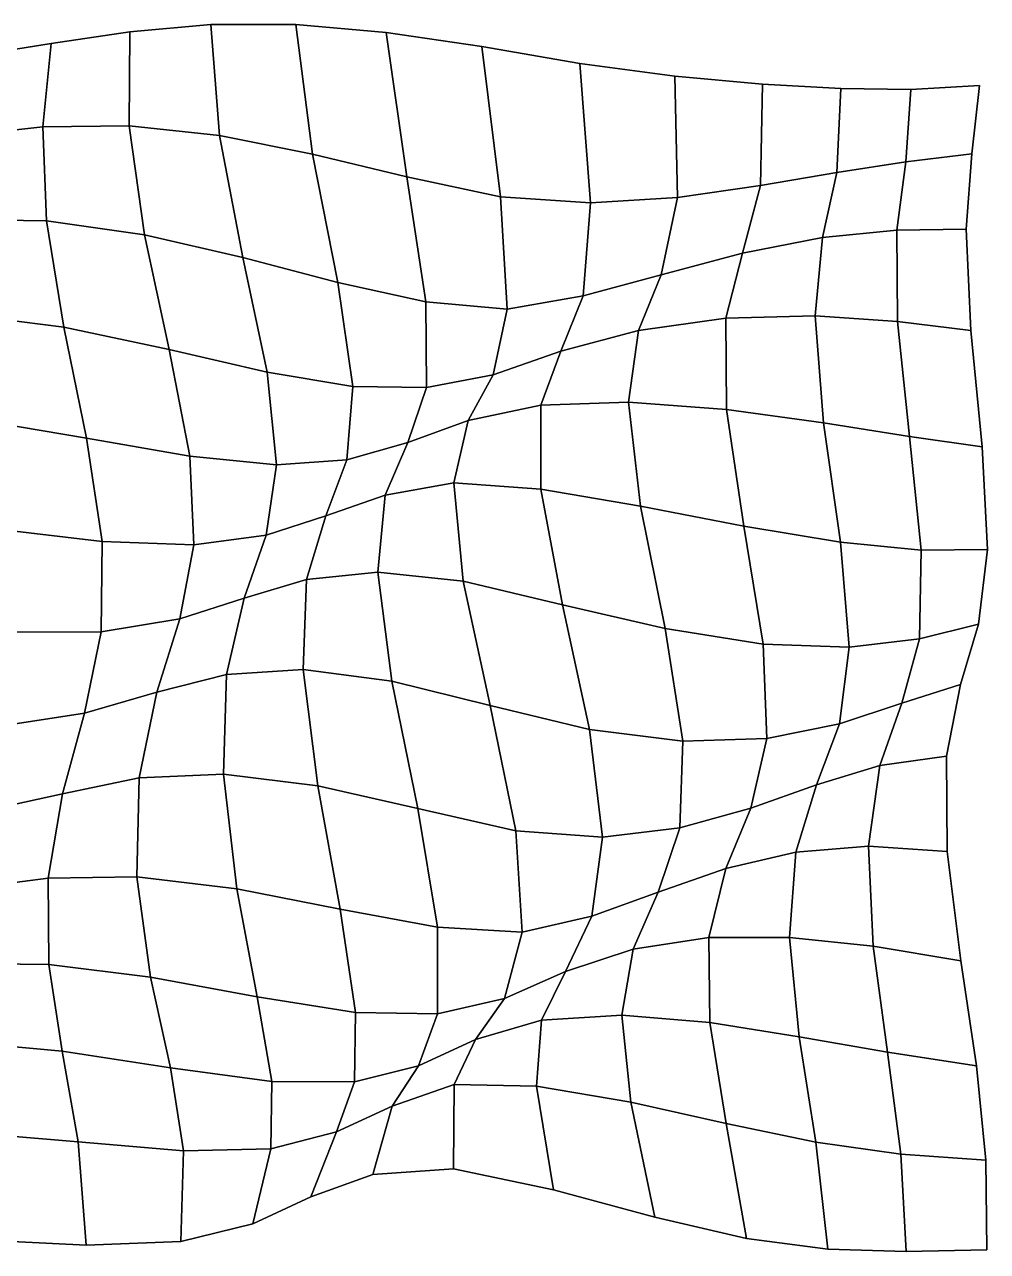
# Model space of a CAD drawing. Extents: x -160 to 222, y -128 to 127.
# Drawn here: x 21.6 to 221.7, y -127.4 to 127.4 of the extents above; entities that cross this region are included whole.
import ezdxf

# ---------------------------------------------------------------- set-up
doc = ezdxf.new("R2010")
doc.units = 0

msp = doc.modelspace()

# ---------------------------------------------------------------- linework, layer by layer
for points in [[(25.437164, 106.178192, -0.40699), (43.350002, 106.350815, -0.373837), (43.514015, 125.906334, -0.786273), (27.156853, 123.482094, -1.0634)], [(25.437164, 106.178192, -0.40699), (27.156853, 123.482094, -1.0634), (43.514015, 125.906334, -0.786273), (43.350002, 106.350815, -0.373837)], [(43.350002, 106.350815, -0.373837), (62.112576, 104.37027, -1.06261), (60.339481, 127.41362, -1.199476), (43.514015, 125.906334, -0.786273)], [(43.350002, 106.350815, -0.373837), (43.514015, 125.906334, -0.786273), (60.339481, 127.41362, -1.199476), (62.112576, 104.37027, -1.06261)], [(62.112576, 104.37027, -1.06261), (81.471878, 100.523308, -2.445431), (77.991074, 127.410385, -2.426069), (60.339481, 127.41362, -1.199476)], [(62.112576, 104.37027, -1.06261), (60.339481, 127.41362, -1.199476), (77.991074, 127.410385, -2.426069), (81.471878, 100.523308, -2.445431)], [(81.471878, 100.523308, -2.445431), (101.058113, 95.799042, -4.486183), (96.744804, 125.748718, -4.425547), (77.991074, 127.410385, -2.426069)], [(81.471878, 100.523308, -2.445431), (77.991074, 127.410385, -2.426069), (96.744804, 125.748718, -4.425547), (101.058113, 95.799042, -4.486183)], [(101.058113, 95.799042, -4.486183), (120.540283, 91.600533, -7.247948), (116.622032, 122.832253, -7.018305), (96.744804, 125.748718, -4.425547)], [(101.058113, 95.799042, -4.486183), (96.744804, 125.748718, -4.425547), (116.622032, 122.832253, -7.018305), (120.540283, 91.600533, -7.247948)], [(8.556374, 104.268883, -0.978104), (25.437164, 106.178192, -0.40699), (27.156853, 123.482094, -1.0634), (11.080011, 120.883629, -1.696271)], [(8.556374, 104.268883, -0.978104), (11.080011, 120.883629, -1.696271), (27.156853, 123.482094, -1.0634), (25.437164, 106.178192, -0.40699)], [(120.540283, 91.600533, -7.247948), (139.205566, 90.381546, -9.685182), (136.986801, 119.34742, -8.84798), (116.622032, 122.832253, -7.018305)], [(120.540283, 91.600533, -7.247948), (116.622032, 122.832253, -7.018305), (136.986801, 119.34742, -8.84798), (139.205566, 90.381546, -9.685182)], [(139.205566, 90.381546, -9.685182), (157.259476, 91.520752, -11.538715), (156.701248, 116.717102, -9.547645), (136.986801, 119.34742, -8.84798)], [(139.205566, 90.381546, -9.685182), (136.986801, 119.34742, -8.84798), (156.701248, 116.717102, -9.547645), (157.259476, 91.520752, -11.538715)], [(157.259476, 91.520752, -11.538715), (174.496826, 93.998024, -11.922981), (174.961487, 115.025734, -8.509852), (156.701248, 116.717102, -9.547645)], [(157.259476, 91.520752, -11.538715), (156.701248, 116.717102, -9.547645), (174.961487, 115.025734, -8.509852), (174.496826, 93.998024, -11.922981)], [(174.496826, 93.998024, -11.922981), (190.370071, 96.677757, -10.088955), (191.228622, 114.108513, -5.577103), (174.961487, 115.025734, -8.509852)], [(174.496826, 93.998024, -11.922981), (174.961487, 115.025734, -8.509852), (191.228622, 114.108513, -5.577103), (190.370071, 96.677757, -10.088955)], [(204.693863, 98.870537, -6.183331), (218.420502, 100.577698, -1.508259), (220.042038, 114.748207, 2.299112), (205.793137, 113.947388, -1.476556)], [(204.693863, 98.870537, -6.183331), (205.793137, 113.947388, -1.476556), (220.042038, 114.748207, 2.299112), (218.420502, 100.577698, -1.508259)], [(190.370071, 96.677757, -10.088955), (204.693863, 98.870537, -6.183331), (205.793137, 113.947388, -1.476556), (191.228622, 114.108513, -5.577103)], [(190.370071, 96.677757, -10.088955), (191.228622, 114.108513, -5.577103), (205.793137, 113.947388, -1.476556), (204.693863, 98.870537, -6.183331)], [(7.059024, 86.924858, -0.711014), (26.204672, 86.621712, -0.413119), (25.437164, 106.178192, -0.40699), (8.556374, 104.268883, -0.978104)], [(7.059024, 86.924858, -0.711014), (8.556374, 104.268883, -0.978104), (25.437164, 106.178192, -0.40699), (26.204672, 86.621712, -0.413119)], [(26.204672, 86.621712, -0.413119), (46.520485, 83.763947, -0.624012), (43.350002, 106.350815, -0.373837), (25.437164, 106.178192, -0.40699)], [(26.204672, 86.621712, -0.413119), (25.437164, 106.178192, -0.40699), (43.350002, 106.350815, -0.373837), (46.520485, 83.763947, -0.624012)], [(46.520485, 83.763947, -0.624012), (66.98439, 79.038864, -1.320803), (62.112576, 104.37027, -1.06261), (43.350002, 106.350815, -0.373837)], [(46.520485, 83.763947, -0.624012), (43.350002, 106.350815, -0.373837), (62.112576, 104.37027, -1.06261), (66.98439, 79.038864, -1.320803)], [(66.98439, 79.038864, -1.320803), (86.687294, 73.852608, -2.330301), (81.471878, 100.523308, -2.445431), (62.112576, 104.37027, -1.06261)], [(66.98439, 79.038864, -1.320803), (62.112576, 104.37027, -1.06261), (81.471878, 100.523308, -2.445431), (86.687294, 73.852608, -2.330301)], [(86.687294, 73.852608, -2.330301), (105.010643, 69.837929, -3.657036), (101.058113, 95.799042, -4.486183), (81.471878, 100.523308, -2.445431)], [(86.687294, 73.852608, -2.330301), (81.471878, 100.523308, -2.445431), (101.058113, 95.799042, -4.486183), (105.010643, 69.837929, -3.657036)], [(202.869598, 84.700195, -9.249266), (217.27092, 84.919098, -4.776288), (218.420502, 100.577698, -1.508259), (204.693863, 98.870537, -6.183331)], [(202.869598, 84.700195, -9.249266), (204.693863, 98.870537, -6.183331), (218.420502, 100.577698, -1.508259), (217.27092, 84.919098, -4.776288)], [(187.424408, 83.147255, -12.052693), (202.869598, 84.700195, -9.249266), (204.693863, 98.870537, -6.183331), (190.370071, 96.677757, -10.088955)], [(187.424408, 83.147255, -12.052693), (190.370071, 96.677757, -10.088955), (204.693863, 98.870537, -6.183331), (202.869598, 84.700195, -9.249266)], [(105.010643, 69.837929, -3.657036), (121.913399, 68.307014, -5.653905), (120.540283, 91.600533, -7.247948), (101.058113, 95.799042, -4.486183)], [(105.010643, 69.837929, -3.657036), (101.058113, 95.799042, -4.486183), (120.540283, 91.600533, -7.247948), (121.913399, 68.307014, -5.653905)], [(170.766373, 79.901291, -12.315449), (187.424408, 83.147255, -12.052693), (190.370071, 96.677757, -10.088955), (174.496826, 93.998024, -11.922981)], [(170.766373, 79.901291, -12.315449), (174.496826, 93.998024, -11.922981), (190.370071, 96.677757, -10.088955), (187.424408, 83.147255, -12.052693)], [(153.893707, 75.44931, -10.540083), (170.766373, 79.901291, -12.315449), (174.496826, 93.998024, -11.922981), (157.259476, 91.520752, -11.538715)], [(153.893707, 75.44931, -10.540083), (157.259476, 91.520752, -11.538715), (174.496826, 93.998024, -11.922981), (170.766373, 79.901291, -12.315449)], [(121.913399, 68.307014, -5.653905), (137.668579, 71.037247, -7.979775), (139.205566, 90.381546, -9.685182), (120.540283, 91.600533, -7.247948)], [(121.913399, 68.307014, -5.653905), (120.540283, 91.600533, -7.247948), (139.205566, 90.381546, -9.685182), (137.668579, 71.037247, -7.979775)], [(137.668579, 71.037247, -7.979775), (153.893707, 75.44931, -10.540083), (157.259476, 91.520752, -11.538715), (139.205566, 90.381546, -9.685182)], [(137.668579, 71.037247, -7.979775), (139.205566, 90.381546, -9.685182), (157.259476, 91.520752, -11.538715), (153.893707, 75.44931, -10.540083)], [(7.918669, 67.346748, -1.164469), (29.771221, 64.525589, -1.172959), (26.204672, 86.621712, -0.413119), (7.059024, 86.924858, -0.711014)], [(7.918669, 67.346748, -1.164469), (7.059024, 86.924858, -0.711014), (26.204672, 86.621712, -0.413119), (29.771221, 64.525589, -1.172959)], [(29.771221, 64.525589, -1.172959), (51.694466, 59.889637, -1.413849), (46.520485, 83.763947, -0.624012), (26.204672, 86.621712, -0.413119)], [(29.771221, 64.525589, -1.172959), (26.204672, 86.621712, -0.413119), (46.520485, 83.763947, -0.624012), (51.694466, 59.889637, -1.413849)], [(185.88797, 66.900345, -12.046881), (203.015442, 65.760353, -10.578174), (202.869598, 84.700195, -9.249266), (187.424408, 83.147255, -12.052693)], [(185.88797, 66.900345, -12.046881), (187.424408, 83.147255, -12.052693), (202.869598, 84.700195, -9.249266), (203.015442, 65.760353, -10.578174)], [(203.015442, 65.760353, -10.578174), (218.256973, 63.840378, -6.885047), (217.27092, 84.919098, -4.776288), (202.869598, 84.700195, -9.249266)], [(203.015442, 65.760353, -10.578174), (202.869598, 84.700195, -9.249266), (217.27092, 84.919098, -4.776288), (218.256973, 63.840378, -6.885047)], [(51.694466, 59.889637, -1.413849), (71.997955, 55.192715, -1.736855), (66.98439, 79.038864, -1.320803), (46.520485, 83.763947, -0.624012)], [(51.694466, 59.889637, -1.413849), (46.520485, 83.763947, -0.624012), (66.98439, 79.038864, -1.320803), (71.997955, 55.192715, -1.736855)], [(167.336777, 66.395386, -10.841275), (185.88797, 66.900345, -12.046881), (187.424408, 83.147255, -12.052693), (170.766373, 79.901291, -12.315449)], [(167.336777, 66.395386, -10.841275), (170.766373, 79.901291, -12.315449), (187.424408, 83.147255, -12.052693), (185.88797, 66.900345, -12.046881)], [(71.997955, 55.192715, -1.736855), (89.808807, 52.213932, -1.95037), (86.687294, 73.852608, -2.330301), (66.98439, 79.038864, -1.320803)], [(71.997955, 55.192715, -1.736855), (66.98439, 79.038864, -1.320803), (86.687294, 73.852608, -2.330301), (89.808807, 52.213932, -1.95037)], [(149.194855, 63.853882, -7.964097), (167.336777, 66.395386, -10.841275), (170.766373, 79.901291, -12.315449), (153.893707, 75.44931, -10.540083)], [(149.194855, 63.853882, -7.964097), (153.893707, 75.44931, -10.540083), (170.766373, 79.901291, -12.315449), (167.336777, 66.395386, -10.841275)], [(133.014008, 59.582584, -5.007315), (149.194855, 63.853882, -7.964097), (153.893707, 75.44931, -10.540083), (137.668579, 71.037247, -7.979775)], [(133.014008, 59.582584, -5.007315), (137.668579, 71.037247, -7.979775), (153.893707, 75.44931, -10.540083), (149.194855, 63.853882, -7.964097)], [(89.808807, 52.213932, -1.95037), (105.154015, 52.032291, -2.183364), (105.010643, 69.837929, -3.657036), (86.687294, 73.852608, -2.330301)], [(89.808807, 52.213932, -1.95037), (86.687294, 73.852608, -2.330301), (105.010643, 69.837929, -3.657036), (105.154015, 52.032291, -2.183364)], [(105.154015, 52.032291, -2.183364), (118.957985, 54.682362, -3.062618), (121.913399, 68.307014, -5.653905), (105.010643, 69.837929, -3.657036)], [(105.154015, 52.032291, -2.183364), (105.010643, 69.837929, -3.657036), (121.913399, 68.307014, -5.653905), (118.957985, 54.682362, -3.062618)], [(118.957985, 54.682362, -3.062618), (133.014008, 59.582584, -5.007315), (137.668579, 71.037247, -7.979775), (121.913399, 68.307014, -5.653905)], [(118.957985, 54.682362, -3.062618), (121.913399, 68.307014, -5.653905), (137.668579, 71.037247, -7.979775), (133.014008, 59.582584, -5.007315)], [(11.068026, 45.457344, -2.293973), (34.487934, 41.530514, -2.486491), (29.771221, 64.525589, -1.172959), (7.918669, 67.346748, -1.164469)], [(11.068026, 45.457344, -2.293973), (7.918669, 67.346748, -1.164469), (29.771221, 64.525589, -1.172959), (34.487934, 41.530514, -2.486491)], [(147.127853, 48.995396, -5.473917), (167.442245, 47.466911, -9.029135), (167.336777, 66.395386, -10.841275), (149.194855, 63.853882, -7.964097)], [(147.127853, 48.995396, -5.473917), (149.194855, 63.853882, -7.964097), (167.336777, 66.395386, -10.841275), (167.442245, 47.466911, -9.029135)], [(167.442245, 47.466911, -9.029135), (187.633881, 44.708469, -11.172147), (185.88797, 66.900345, -12.046881), (167.336777, 66.395386, -10.841275)], [(167.442245, 47.466911, -9.029135), (167.336777, 66.395386, -10.841275), (185.88797, 66.900345, -12.046881), (187.633881, 44.708469, -11.172147)], [(187.633881, 44.708469, -11.172147), (205.512711, 41.829704, -10.665894), (203.015442, 65.760353, -10.578174), (185.88797, 66.900345, -12.046881)], [(187.633881, 44.708469, -11.172147), (185.88797, 66.900345, -12.046881), (203.015442, 65.760353, -10.578174), (205.512711, 41.829704, -10.665894)], [(34.487934, 41.530514, -2.486491), (55.949871, 37.737354, -2.436504), (51.694466, 59.889637, -1.413849), (29.771221, 64.525589, -1.172959)], [(34.487934, 41.530514, -2.486491), (29.771221, 64.525589, -1.172959), (51.694466, 59.889637, -1.413849), (55.949871, 37.737354, -2.436504)], [(128.894379, 48.349045, -2.231591), (147.127853, 48.995396, -5.473917), (149.194855, 63.853882, -7.964097), (133.014008, 59.582584, -5.007315)], [(128.894379, 48.349045, -2.231591), (133.014008, 59.582584, -5.007315), (149.194855, 63.853882, -7.964097), (147.127853, 48.995396, -5.473917)], [(205.512711, 41.829704, -10.665894), (220.587997, 39.674751, -7.740748), (218.256973, 63.840378, -6.885047), (203.015442, 65.760353, -10.578174)], [(205.512711, 41.829704, -10.665894), (203.015442, 65.760353, -10.578174), (218.256973, 63.840378, -6.885047), (220.587997, 39.674751, -7.740748)], [(55.949871, 37.737354, -2.436504), (73.943398, 35.930386, -2.036203), (71.997955, 55.192715, -1.736855), (51.694466, 59.889637, -1.413849)], [(55.949871, 37.737354, -2.436504), (51.694466, 59.889637, -1.413849), (71.997955, 55.192715, -1.736855), (73.943398, 35.930386, -2.036203)], [(113.81472, 45.174267, -0.483474), (128.894379, 48.349045, -2.231591), (133.014008, 59.582584, -5.007315), (118.957985, 54.682362, -3.062618)], [(113.81472, 45.174267, -0.483474), (118.957985, 54.682362, -3.062618), (133.014008, 59.582584, -5.007315), (128.894379, 48.349045, -2.231591)], [(73.943398, 35.930386, -2.036203), (88.60778, 37.022671, -1.266545), (89.808807, 52.213932, -1.95037), (71.997955, 55.192715, -1.736855)], [(73.943398, 35.930386, -2.036203), (71.997955, 55.192715, -1.736855), (89.808807, 52.213932, -1.95037), (88.60778, 37.022671, -1.266545)], [(101.261139, 40.596817, -0.471605), (113.81472, 45.174267, -0.483474), (118.957985, 54.682362, -3.062618), (105.154015, 52.032291, -2.183364)], [(101.261139, 40.596817, -0.471605), (105.154015, 52.032291, -2.183364), (118.957985, 54.682362, -3.062618), (113.81472, 45.174267, -0.483474)], [(88.60778, 37.022671, -1.266545), (101.261139, 40.596817, -0.471605), (105.154015, 52.032291, -2.183364), (89.808807, 52.213932, -1.95037)], [(88.60778, 37.022671, -1.266545), (89.808807, 52.213932, -1.95037), (105.154015, 52.032291, -2.183364), (101.261139, 40.596817, -0.471605)], [(128.897293, 30.941305, -0.912901), (149.59407, 27.390078, -4.296566), (147.127853, 48.995396, -5.473917), (128.894379, 48.349045, -2.231591)], [(128.897293, 30.941305, -0.912901), (128.894379, 48.349045, -2.231591), (147.127853, 48.995396, -5.473917), (149.59407, 27.390078, -4.296566)], [(149.59407, 27.390078, -4.296566), (171.087646, 23.201986, -7.940718), (167.442245, 47.466911, -9.029135), (147.127853, 48.995396, -5.473917)], [(149.59407, 27.390078, -4.296566), (147.127853, 48.995396, -5.473917), (167.442245, 47.466911, -9.029135), (171.087646, 23.201986, -7.940718)], [(110.815201, 32.192448, 0.915969), (128.897293, 30.941305, -0.912901), (128.894379, 48.349045, -2.231591), (113.81472, 45.174267, -0.483474)], [(110.815201, 32.192448, 0.915969), (113.81472, 45.174267, -0.483474), (128.894379, 48.349045, -2.231591), (128.897293, 30.941305, -0.912901)], [(171.087646, 23.201986, -7.940718), (191.114883, 19.876139, -10.16451), (187.633881, 44.708469, -11.172147), (167.442245, 47.466911, -9.029135)], [(171.087646, 23.201986, -7.940718), (167.442245, 47.466911, -9.029135), (187.633881, 44.708469, -11.172147), (191.114883, 19.876139, -10.16451)], [(14.853755, 22.770052, -3.867624), (37.711994, 20.034651, -4.163356), (34.487934, 41.530514, -2.486491), (11.068026, 45.457344, -2.293973)], [(14.853755, 22.770052, -3.867624), (11.068026, 45.457344, -2.293973), (34.487934, 41.530514, -2.486491), (37.711994, 20.034651, -4.163356)], [(96.565804, 29.663757, 0.615578), (110.815201, 32.192448, 0.915969), (113.81472, 45.174267, -0.483474), (101.261139, 40.596817, -0.471605)], [(96.565804, 29.663757, 0.615578), (101.261139, 40.596817, -0.471605), (113.81472, 45.174267, -0.483474), (110.815201, 32.192448, 0.915969)], [(191.114883, 19.876139, -10.16451), (207.93988, 18.243166, -9.907477), (205.512711, 41.829704, -10.665894), (187.633881, 44.708469, -11.172147)], [(191.114883, 19.876139, -10.16451), (187.633881, 44.708469, -11.172147), (205.512711, 41.829704, -10.665894), (207.93988, 18.243166, -9.907477)], [(37.711994, 20.034651, -4.163356), (56.816929, 19.322985, -3.656868), (55.949871, 37.737354, -2.436504), (34.487934, 41.530514, -2.486491)], [(37.711994, 20.034651, -4.163356), (34.487934, 41.530514, -2.486491), (55.949871, 37.737354, -2.436504), (56.816929, 19.322985, -3.656868)], [(207.93988, 18.243166, -9.907477), (221.681351, 18.360016, -7.442544), (220.587997, 39.674751, -7.740748), (205.512711, 41.829704, -10.665894)], [(207.93988, 18.243166, -9.907477), (205.512711, 41.829704, -10.665894), (220.587997, 39.674751, -7.740748), (221.681351, 18.360016, -7.442544)], [(84.247391, 25.383165, -0.815663), (96.565804, 29.663757, 0.615578), (101.261139, 40.596817, -0.471605), (88.60778, 37.022671, -1.266545)], [(84.247391, 25.383165, -0.815663), (88.60778, 37.022671, -1.266545), (101.261139, 40.596817, -0.471605), (96.565804, 29.663757, 0.615578)], [(56.816929, 19.322985, -3.656868), (71.790184, 21.34317, -2.441459), (73.943398, 35.930386, -2.036203), (55.949871, 37.737354, -2.436504)], [(56.816929, 19.322985, -3.656868), (55.949871, 37.737354, -2.436504), (73.943398, 35.930386, -2.036203), (71.790184, 21.34317, -2.441459)], [(71.790184, 21.34317, -2.441459), (84.247391, 25.383165, -0.815663), (88.60778, 37.022671, -1.266545), (73.943398, 35.930386, -2.036203)], [(71.790184, 21.34317, -2.441459), (73.943398, 35.930386, -2.036203), (88.60778, 37.022671, -1.266545), (84.247391, 25.383165, -0.815663)], [(94.987038, 13.660605, -0.100082), (112.720428, 11.815845, 0.031636), (110.815201, 32.192448, 0.915969), (96.565804, 29.663757, 0.615578)], [(94.987038, 13.660605, -0.100082), (96.565804, 29.663757, 0.615578), (110.815201, 32.192448, 0.915969), (112.720428, 11.815845, 0.031636)], [(112.720428, 11.815845, 0.031636), (133.364731, 6.90688, -1.845332), (128.897293, 30.941305, -0.912901), (110.815201, 32.192448, 0.915969)], [(112.720428, 11.815845, 0.031636), (110.815201, 32.192448, 0.915969), (128.897293, 30.941305, -0.912901), (133.364731, 6.90688, -1.845332)], [(133.364731, 6.90688, -1.845332), (154.716461, 1.952172, -4.945728), (149.59407, 27.390078, -4.296566), (128.897293, 30.941305, -0.912901)], [(133.364731, 6.90688, -1.845332), (128.897293, 30.941305, -0.912901), (149.59407, 27.390078, -4.296566), (154.716461, 1.952172, -4.945728)], [(80.200279, 12.14962, -1.636018), (94.987038, 13.660605, -0.100082), (96.565804, 29.663757, 0.615578), (84.247391, 25.383165, -0.815663)], [(80.200279, 12.14962, -1.636018), (84.247391, 25.383165, -0.815663), (96.565804, 29.663757, 0.615578), (94.987038, 13.660605, -0.100082)], [(154.716461, 1.952172, -4.945728), (175.078293, -1.264315, -7.946303), (171.087646, 23.201986, -7.940718), (149.59407, 27.390078, -4.296566)], [(154.716461, 1.952172, -4.945728), (149.59407, 27.390078, -4.296566), (171.087646, 23.201986, -7.940718), (175.078293, -1.264315, -7.946303)], [(67.278633, 8.256172, -3.686138), (80.200279, 12.14962, -1.636018), (84.247391, 25.383165, -0.815663), (71.790184, 21.34317, -2.441459)], [(67.278633, 8.256172, -3.686138), (71.790184, 21.34317, -2.441459), (84.247391, 25.383165, -0.815663), (80.200279, 12.14962, -1.636018)], [(175.078293, -1.264315, -7.946303), (192.929016, -1.890394, -9.420597), (191.114883, 19.876139, -10.16451), (171.087646, 23.201986, -7.940718)], [(175.078293, -1.264315, -7.946303), (171.087646, 23.201986, -7.940718), (191.114883, 19.876139, -10.16451), (192.929016, -1.890394, -9.420597)], [(17.070141, 1.171785, -5.561463), (37.53194, 1.241486, -6.138596), (37.711994, 20.034651, -4.163356), (14.853755, 22.770052, -3.867624)], [(17.070141, 1.171785, -5.561463), (14.853755, 22.770052, -3.867624), (37.711994, 20.034651, -4.163356), (37.53194, 1.241486, -6.138596)], [(53.90905, 3.959599, -5.393885), (67.278633, 8.256172, -3.686138), (71.790184, 21.34317, -2.441459), (56.816929, 19.322985, -3.656868)], [(53.90905, 3.959599, -5.393885), (56.816929, 19.322985, -3.656868), (71.790184, 21.34317, -2.441459), (67.278633, 8.256172, -3.686138)], [(37.53194, 1.241486, -6.138596), (53.90905, 3.959599, -5.393885), (56.816929, 19.322985, -3.656868), (37.711994, 20.034651, -4.163356)], [(37.53194, 1.241486, -6.138596), (37.711994, 20.034651, -4.163356), (56.816929, 19.322985, -3.656868), (53.90905, 3.959599, -5.393885)], [(192.929016, -1.890394, -9.420597), (207.536789, -0.152983, -8.694485), (207.93988, 18.243166, -9.907477), (191.114883, 19.876139, -10.16451)], [(192.929016, -1.890394, -9.420597), (191.114883, 19.876139, -10.16451), (207.93988, 18.243166, -9.907477), (207.536789, -0.152983, -8.694485)], [(207.536789, -0.152983, -8.694485), (219.846756, 2.872761, -6.332021), (221.681351, 18.360016, -7.442544), (207.93988, 18.243166, -9.907477)], [(207.536789, -0.152983, -8.694485), (207.93988, 18.243166, -9.907477), (221.681351, 18.360016, -7.442544), (219.846756, 2.872761, -6.332021)], [(79.48185, -6.553085, -4.514771), (97.909508, -9.004503, -3.26326), (94.987038, 13.660605, -0.100082), (80.200279, 12.14962, -1.636018)], [(79.48185, -6.553085, -4.514771), (80.200279, 12.14962, -1.636018), (94.987038, 13.660605, -0.100082), (97.909508, -9.004503, -3.26326)], [(97.909508, -9.004503, -3.26326), (118.36293, -14.052961, -3.377171), (112.720428, 11.815845, 0.031636), (94.987038, 13.660605, -0.100082)], [(97.909508, -9.004503, -3.26326), (94.987038, 13.660605, -0.100082), (112.720428, 11.815845, 0.031636), (118.36293, -14.052961, -3.377171)], [(63.546444, -7.564209, -6.369012), (79.48185, -6.553085, -4.514771), (80.200279, 12.14962, -1.636018), (67.278633, 8.256172, -3.686138)], [(63.546444, -7.564209, -6.369012), (67.278633, 8.256172, -3.686138), (80.200279, 12.14962, -1.636018), (79.48185, -6.553085, -4.514771)], [(118.36293, -14.052961, -3.377171), (139.016495, -18.978037, -4.761632), (133.364731, 6.90688, -1.845332), (112.720428, 11.815845, 0.031636)], [(118.36293, -14.052961, -3.377171), (112.720428, 11.815845, 0.031636), (133.364731, 6.90688, -1.845332), (139.016495, -18.978037, -4.761632)], [(49.135242, -11.275422, -7.873832), (63.546444, -7.564209, -6.369012), (67.278633, 8.256172, -3.686138), (53.90905, 3.959599, -5.393885)], [(49.135242, -11.275422, -7.873832), (53.90905, 3.959599, -5.393885), (67.278633, 8.256172, -3.686138), (63.546444, -7.564209, -6.369012)], [(139.016495, -18.978037, -4.761632), (158.399475, -21.455936, -6.825387), (154.716461, 1.952172, -4.945728), (133.364731, 6.90688, -1.845332)], [(139.016495, -18.978037, -4.761632), (133.364731, 6.90688, -1.845332), (154.716461, 1.952172, -4.945728), (158.399475, -21.455936, -6.825387)], [(34.09063, -15.635345, -8.190635), (49.135242, -11.275422, -7.873832), (53.90905, 3.959599, -5.393885), (37.53194, 1.241486, -6.138596)], [(34.09063, -15.635345, -8.190635), (37.53194, 1.241486, -6.138596), (53.90905, 3.959599, -5.393885), (49.135242, -11.275422, -7.873832)], [(203.87146, -13.540066, -7.134624), (216.073792, -9.634085, -4.888537), (219.846756, 2.872761, -6.332021), (207.536789, -0.152983, -8.694485)], [(203.87146, -13.540066, -7.134624), (207.536789, -0.152983, -8.694485), (219.846756, 2.872761, -6.332021), (216.073792, -9.634085, -4.888537)], [(16.487425, -18.316557, -6.857404), (34.09063, -15.635345, -8.190635), (37.53194, 1.241486, -6.138596), (17.070141, 1.171785, -5.561463)], [(16.487425, -18.316557, -6.857404), (17.070141, 1.171785, -5.561463), (37.53194, 1.241486, -6.138596), (34.09063, -15.635345, -8.190635)], [(158.399475, -21.455936, -6.825387), (175.834137, -20.90291, -8.417438), (175.078293, -1.264315, -7.946303), (154.716461, 1.952172, -4.945728)], [(158.399475, -21.455936, -6.825387), (154.716461, 1.952172, -4.945728), (175.078293, -1.264315, -7.946303), (175.834137, -20.90291, -8.417438)], [(175.834137, -20.90291, -8.417438), (190.921509, -17.831207, -8.573628), (192.929016, -1.890394, -9.420597), (175.078293, -1.264315, -7.946303)], [(175.834137, -20.90291, -8.417438), (175.078293, -1.264315, -7.946303), (192.929016, -1.890394, -9.420597), (190.921509, -17.831207, -8.573628)], [(190.921509, -17.831207, -8.573628), (203.87146, -13.540066, -7.134624), (207.536789, -0.152983, -8.694485), (192.929016, -1.890394, -9.420597)], [(190.921509, -17.831207, -8.573628), (192.929016, -1.890394, -9.420597), (207.536789, -0.152983, -8.694485), (203.87146, -13.540066, -7.134624)], [(45.454037, -29.076925, -10.497193), (62.963326, -28.26368, -10.036244), (63.546444, -7.564209, -6.369012), (49.135242, -11.275422, -7.873832)], [(45.454037, -29.076925, -10.497193), (49.135242, -11.275422, -7.873832), (63.546444, -7.564209, -6.369012), (62.963326, -28.26368, -10.036244)], [(62.963326, -28.26368, -10.036244), (82.536873, -30.727751, -8.98603), (79.48185, -6.553085, -4.514771), (63.546444, -7.564209, -6.369012)], [(62.963326, -28.26368, -10.036244), (63.546444, -7.564209, -6.369012), (79.48185, -6.553085, -4.514771), (82.536873, -30.727751, -8.98603)], [(82.536873, -30.727751, -8.98603), (103.304161, -35.408546, -8.194792), (97.909508, -9.004503, -3.26326), (79.48185, -6.553085, -4.514771)], [(82.536873, -30.727751, -8.98603), (79.48185, -6.553085, -4.514771), (97.909508, -9.004503, -3.26326), (103.304161, -35.408546, -8.194792)], [(103.304161, -35.408546, -8.194792), (123.719749, -40.087273, -8.262051), (118.36293, -14.052961, -3.377171), (97.909508, -9.004503, -3.26326)], [(103.304161, -35.408546, -8.194792), (97.909508, -9.004503, -3.26326), (118.36293, -14.052961, -3.377171), (123.719749, -40.087273, -8.262051)], [(199.3396, -26.522429, -5.431324), (213.200027, -24.525061, -3.629954), (216.073792, -9.634085, -4.888537), (203.87146, -13.540066, -7.134624)], [(199.3396, -26.522429, -5.431324), (203.87146, -13.540066, -7.134624), (216.073792, -9.634085, -4.888537), (213.200027, -24.525061, -3.629954)], [(29.5089, -32.34721, -9.579925), (45.454037, -29.076925, -10.497193), (49.135242, -11.275422, -7.873832), (34.09063, -15.635345, -8.190635)], [(29.5089, -32.34721, -9.579925), (34.09063, -15.635345, -8.190635), (49.135242, -11.275422, -7.873832), (45.454037, -29.076925, -10.497193)], [(123.719749, -40.087273, -8.262051), (141.695984, -41.381645, -8.416843), (139.016495, -18.978037, -4.761632), (118.36293, -14.052961, -3.377171)], [(123.719749, -40.087273, -8.262051), (118.36293, -14.052961, -3.377171), (139.016495, -18.978037, -4.761632), (141.695984, -41.381645, -8.416843)], [(186.169724, -30.508163, -7.331637), (199.3396, -26.522429, -5.431324), (203.87146, -13.540066, -7.134624), (190.921509, -17.831207, -8.573628)], [(186.169724, -30.508163, -7.331637), (190.921509, -17.831207, -8.573628), (203.87146, -13.540066, -7.134624), (199.3396, -26.522429, -5.431324)], [(13.66232, -35.807076, -7.002787), (29.5089, -32.34721, -9.579925), (34.09063, -15.635345, -8.190635), (16.487425, -18.316557, -6.857404)], [(13.66232, -35.807076, -7.002787), (16.487425, -18.316557, -6.857404), (34.09063, -15.635345, -8.190635), (29.5089, -32.34721, -9.579925)], [(172.488052, -35.319691, -8.530269), (186.169724, -30.508163, -7.331637), (190.921509, -17.831207, -8.573628), (175.834137, -20.90291, -8.417438)], [(172.488052, -35.319691, -8.530269), (175.834137, -20.90291, -8.417438), (190.921509, -17.831207, -8.573628), (186.169724, -30.508163, -7.331637)], [(141.695984, -41.381645, -8.416843), (157.776855, -39.444363, -8.754186), (158.399475, -21.455936, -6.825387), (139.016495, -18.978037, -4.761632)], [(141.695984, -41.381645, -8.416843), (139.016495, -18.978037, -4.761632), (158.399475, -21.455936, -6.825387), (157.776855, -39.444363, -8.754186)], [(157.776855, -39.444363, -8.754186), (172.488052, -35.319691, -8.530269), (175.834137, -20.90291, -8.417438), (158.399475, -21.455936, -6.825387)], [(157.776855, -39.444363, -8.754186), (158.399475, -21.455936, -6.825387), (175.834137, -20.90291, -8.417438), (172.488052, -35.319691, -8.530269)], [(196.971329, -43.278484, -4.01678), (213.328857, -44.3507, -3.032106), (213.200027, -24.525061, -3.629954), (199.3396, -26.522429, -5.431324)], [(196.971329, -43.278484, -4.01678), (199.3396, -26.522429, -5.431324), (213.200027, -24.525061, -3.629954), (213.328857, -44.3507, -3.032106)], [(181.85347, -44.498745, -5.747559), (196.971329, -43.278484, -4.01678), (199.3396, -26.522429, -5.431324), (186.169724, -30.508163, -7.331637)], [(181.85347, -44.498745, -5.747559), (186.169724, -30.508163, -7.331637), (199.3396, -26.522429, -5.431324), (196.971329, -43.278484, -4.01678)], [(26.505554, -49.874111, -9.152633), (44.968967, -49.608601, -11.726183), (45.454037, -29.076925, -10.497193), (29.5089, -32.34721, -9.579925)], [(26.505554, -49.874111, -9.152633), (29.5089, -32.34721, -9.579925), (45.454037, -29.076925, -10.497193), (44.968967, -49.608601, -11.726183)], [(44.968967, -49.608601, -11.726183), (65.721573, -52.083187, -12.856184), (62.963326, -28.26368, -10.036244), (45.454037, -29.076925, -10.497193)], [(44.968967, -49.608601, -11.726183), (45.454037, -29.076925, -10.497193), (62.963326, -28.26368, -10.036244), (65.721573, -52.083187, -12.856184)], [(65.721573, -52.083187, -12.856184), (87.208611, -56.31382, -12.955621), (82.536873, -30.727751, -8.98603), (62.963326, -28.26368, -10.036244)], [(65.721573, -52.083187, -12.856184), (62.963326, -28.26368, -10.036244), (82.536873, -30.727751, -8.98603), (87.208611, -56.31382, -12.955621)], [(167.33493, -47.898666, -7.699066), (181.85347, -44.498745, -5.747559), (186.169724, -30.508163, -7.331637), (172.488052, -35.319691, -8.530269)], [(167.33493, -47.898666, -7.699066), (172.488052, -35.319691, -8.530269), (186.169724, -30.508163, -7.331637), (181.85347, -44.498745, -5.747559)], [(10.471847, -51.970268, -5.303101), (26.505554, -49.874111, -9.152633), (29.5089, -32.34721, -9.579925), (13.66232, -35.807076, -7.002787)], [(10.471847, -51.970268, -5.303101), (13.66232, -35.807076, -7.002787), (29.5089, -32.34721, -9.579925), (26.505554, -49.874111, -9.152633)], [(87.208611, -56.31382, -12.955621), (107.389626, -60.036598, -12.619183), (103.304161, -35.408546, -8.194792), (82.536873, -30.727751, -8.98603)], [(87.208611, -56.31382, -12.955621), (82.536873, -30.727751, -8.98603), (103.304161, -35.408546, -8.194792), (107.389626, -60.036598, -12.619183)], [(107.389626, -60.036598, -12.619183), (124.991348, -61.119534, -12.292379), (123.719749, -40.087273, -8.262051), (103.304161, -35.408546, -8.194792)], [(107.389626, -60.036598, -12.619183), (103.304161, -35.408546, -8.194792), (123.719749, -40.087273, -8.262051), (124.991348, -61.119534, -12.292379)], [(153.279694, -52.783348, -9.429361), (167.33493, -47.898666, -7.699066), (172.488052, -35.319691, -8.530269), (157.776855, -39.444363, -8.754186)], [(153.279694, -52.783348, -9.429361), (157.776855, -39.444363, -8.754186), (172.488052, -35.319691, -8.530269), (167.33493, -47.898666, -7.699066)], [(124.991348, -61.119534, -12.292379), (139.490311, -57.817108, -10.889959), (141.695984, -41.381645, -8.416843), (123.719749, -40.087273, -8.262051)], [(124.991348, -61.119534, -12.292379), (123.719749, -40.087273, -8.262051), (141.695984, -41.381645, -8.416843), (139.490311, -57.817108, -10.889959)], [(139.490311, -57.817108, -10.889959), (153.279694, -52.783348, -9.429361), (157.776855, -39.444363, -8.754186), (141.695984, -41.381645, -8.416843)], [(139.490311, -57.817108, -10.889959), (141.695984, -41.381645, -8.416843), (157.776855, -39.444363, -8.754186), (153.279694, -52.783348, -9.429361)], [(180.57518, -62.184143, -4.308943), (197.925629, -64.022522, -3.358824), (196.971329, -43.278484, -4.01678), (181.85347, -44.498745, -5.747559)], [(180.57518, -62.184143, -4.308943), (181.85347, -44.498745, -5.747559), (196.971329, -43.278484, -4.01678), (197.925629, -64.022522, -3.358824)], [(197.925629, -64.022522, -3.358824), (216.113525, -67.030708, -3.262547), (213.328857, -44.3507, -3.032106), (196.971329, -43.278484, -4.01678)], [(197.925629, -64.022522, -3.358824), (196.971329, -43.278484, -4.01678), (213.328857, -44.3507, -3.032106), (216.113525, -67.030708, -3.262547)], [(163.816925, -62.225883, -6.045753), (180.57518, -62.184143, -4.308943), (181.85347, -44.498745, -5.747559), (167.33493, -47.898666, -7.699066)], [(163.816925, -62.225883, -6.045753), (167.33493, -47.898666, -7.699066), (181.85347, -44.498745, -5.747559), (180.57518, -62.184143, -4.308943)], [(148.077682, -64.641785, -8.26267), (163.816925, -62.225883, -6.045753), (167.33493, -47.898666, -7.699066), (153.279694, -52.783348, -9.429361)], [(148.077682, -64.641785, -8.26267), (153.279694, -52.783348, -9.429361), (167.33493, -47.898666, -7.699066), (163.816925, -62.225883, -6.045753)], [(8.729692, -67.622696, -1.767209), (26.657681, -67.849655, -6.176878), (26.505554, -49.874111, -9.152633), (10.471847, -51.970268, -5.303101)], [(8.729692, -67.622696, -1.767209), (10.471847, -51.970268, -5.303101), (26.505554, -49.874111, -9.152633), (26.657681, -67.849655, -6.176878)], [(26.657681, -67.849655, -6.176878), (47.770031, -70.468193, -10.033203), (44.968967, -49.608601, -11.726183), (26.505554, -49.874111, -9.152633)], [(26.657681, -67.849655, -6.176878), (26.505554, -49.874111, -9.152633), (44.968967, -49.608601, -11.726183), (47.770031, -70.468193, -10.033203)], [(47.770031, -70.468193, -10.033203), (69.956207, -74.521347, -12.615898), (65.721573, -52.083187, -12.856184), (44.968967, -49.608601, -11.726183)], [(47.770031, -70.468193, -10.033203), (44.968967, -49.608601, -11.726183), (65.721573, -52.083187, -12.856184), (69.956207, -74.521347, -12.615898)], [(69.956207, -74.521347, -12.615898), (90.411858, -77.759224, -13.800404), (87.208611, -56.31382, -12.955621), (65.721573, -52.083187, -12.856184)], [(69.956207, -74.521347, -12.615898), (65.721573, -52.083187, -12.856184), (87.208611, -56.31382, -12.955621), (90.411858, -77.759224, -13.800404)], [(133.999664, -69.286064, -10.693194), (148.077682, -64.641785, -8.26267), (153.279694, -52.783348, -9.429361), (139.490311, -57.817108, -10.889959)], [(133.999664, -69.286064, -10.693194), (139.490311, -57.817108, -10.889959), (153.279694, -52.783348, -9.429361), (148.077682, -64.641785, -8.26267)], [(90.411858, -77.759224, -13.800404), (107.433891, -78.082016, -13.845119), (107.389626, -60.036598, -12.619183), (87.208611, -56.31382, -12.955621)], [(90.411858, -77.759224, -13.800404), (87.208611, -56.31382, -12.955621), (107.389626, -60.036598, -12.619183), (107.433891, -78.082016, -13.845119)], [(121.342239, -74.871513, -13.108061), (133.999664, -69.286064, -10.693194), (139.490311, -57.817108, -10.889959), (124.991348, -61.119534, -12.292379)], [(121.342239, -74.871513, -13.108061), (124.991348, -61.119534, -12.292379), (139.490311, -57.817108, -10.889959), (133.999664, -69.286064, -10.693194)], [(107.433891, -78.082016, -13.845119), (121.342239, -74.871513, -13.108061), (124.991348, -61.119534, -12.292379), (107.389626, -60.036598, -12.619183)], [(107.433891, -78.082016, -13.845119), (107.389626, -60.036598, -12.619183), (124.991348, -61.119534, -12.292379), (121.342239, -74.871513, -13.108061)], [(145.681412, -78.332329, -5.939137), (163.994797, -79.872581, -4.425243), (163.816925, -62.225883, -6.045753), (148.077682, -64.641785, -8.26267)], [(145.681412, -78.332329, -5.939137), (148.077682, -64.641785, -8.26267), (163.816925, -62.225883, -6.045753), (163.994797, -79.872581, -4.425243)], [(163.994797, -79.872581, -4.425243), (182.576736, -82.820145, -3.648189), (180.57518, -62.184143, -4.308943), (163.816925, -62.225883, -6.045753)], [(163.994797, -79.872581, -4.425243), (163.816925, -62.225883, -6.045753), (180.57518, -62.184143, -4.308943), (182.576736, -82.820145, -3.648189)], [(182.576736, -82.820145, -3.648189), (200.92569, -86.053001, -3.610299), (197.925629, -64.022522, -3.358824), (180.57518, -62.184143, -4.308943)], [(182.576736, -82.820145, -3.648189), (180.57518, -62.184143, -4.308943), (197.925629, -64.022522, -3.358824), (200.92569, -86.053001, -3.610299)], [(129.0448, -79.378723, -7.979674), (145.681412, -78.332329, -5.939137), (148.077682, -64.641785, -8.26267), (133.999664, -69.286064, -10.693194)], [(129.0448, -79.378723, -7.979674), (133.999664, -69.286064, -10.693194), (148.077682, -64.641785, -8.26267), (145.681412, -78.332329, -5.939137)], [(200.92569, -86.053001, -3.610299), (219.416229, -88.877258, -3.978793), (216.113525, -67.030708, -3.262547), (197.925629, -64.022522, -3.358824)], [(200.92569, -86.053001, -3.610299), (197.925629, -64.022522, -3.358824), (216.113525, -67.030708, -3.262547), (219.416229, -88.877258, -3.978793)], [(8.986818, -83.984161, 2.3943), (29.446444, -85.798256, -1.341206), (26.657681, -67.849655, -6.176878), (8.729692, -67.622696, -1.767209)], [(8.986818, -83.984161, 2.3943), (8.729692, -67.622696, -1.767209), (26.657681, -67.849655, -6.176878), (29.446444, -85.798256, -1.341206)], [(29.446444, -85.798256, -1.341206), (51.921707, -89.268402, -5.364423), (47.770031, -70.468193, -10.033203), (26.657681, -67.849655, -6.176878)], [(29.446444, -85.798256, -1.341206), (26.657681, -67.849655, -6.176878), (47.770031, -70.468193, -10.033203), (51.921707, -89.268402, -5.364423)], [(51.921707, -89.268402, -5.364423), (72.984535, -92.14888, -8.581769), (69.956207, -74.521347, -12.615898), (47.770031, -70.468193, -10.033203)], [(51.921707, -89.268402, -5.364423), (47.770031, -70.468193, -10.033203), (69.956207, -74.521347, -12.615898), (72.984535, -92.14888, -8.581769)], [(115.313148, -83.375877, -10.155417), (129.0448, -79.378723, -7.979674), (133.999664, -69.286064, -10.693194), (121.342239, -74.871513, -13.108061)], [(115.313148, -83.375877, -10.155417), (121.342239, -74.871513, -13.108061), (133.999664, -69.286064, -10.693194), (129.0448, -79.378723, -7.979674)], [(72.984535, -92.14888, -8.581769), (90.145439, -92.221741, -10.419081), (90.411858, -77.759224, -13.800404), (69.956207, -74.521347, -12.615898)], [(72.984535, -92.14888, -8.581769), (69.956207, -74.521347, -12.615898), (90.411858, -77.759224, -13.800404), (90.145439, -92.221741, -10.419081)], [(103.480133, -88.839622, -10.840302), (115.313148, -83.375877, -10.155417), (121.342239, -74.871513, -13.108061), (107.433891, -78.082016, -13.845119)], [(103.480133, -88.839622, -10.840302), (107.433891, -78.082016, -13.845119), (121.342239, -74.871513, -13.108061), (115.313148, -83.375877, -10.155417)], [(90.145439, -92.221741, -10.419081), (103.480133, -88.839622, -10.840302), (107.433891, -78.082016, -13.845119), (90.411858, -77.759224, -13.800404)], [(90.145439, -92.221741, -10.419081), (90.411858, -77.759224, -13.800404), (107.433891, -78.082016, -13.845119), (103.480133, -88.839622, -10.840302)], [(127.988159, -93.077454, -4.573459), (147.616333, -96.441521, -3.94585), (145.681412, -78.332329, -5.939137), (129.0448, -79.378723, -7.979674)], [(127.988159, -93.077454, -4.573459), (129.0448, -79.378723, -7.979674), (145.681412, -78.332329, -5.939137), (147.616333, -96.441521, -3.94585)], [(147.616333, -96.441521, -3.94585), (167.391022, -100.873337, -3.71938), (163.994797, -79.872581, -4.425243), (145.681412, -78.332329, -5.939137)], [(147.616333, -96.441521, -3.94585), (145.681412, -78.332329, -5.939137), (163.994797, -79.872581, -4.425243), (167.391022, -100.873337, -3.71938)], [(110.87941, -92.767616, -5.341805), (127.988159, -93.077454, -4.573459), (129.0448, -79.378723, -7.979674), (115.313148, -83.375877, -10.155417)], [(110.87941, -92.767616, -5.341805), (115.313148, -83.375877, -10.155417), (129.0448, -79.378723, -7.979674), (127.988159, -93.077454, -4.573459)], [(167.391022, -100.873337, -3.71938), (186.018875, -104.696442, -3.904565), (182.576736, -82.820145, -3.648189), (163.994797, -79.872581, -4.425243)], [(167.391022, -100.873337, -3.71938), (163.994797, -79.872581, -4.425243), (182.576736, -82.820145, -3.648189), (186.018875, -104.696442, -3.904565)], [(10.447121, -102.766418, 5.153084), (32.733009, -104.626701, 3.179517), (29.446444, -85.798256, -1.341206), (8.986818, -83.984161, 2.3943)], [(10.447121, -102.766418, 5.153084), (8.986818, -83.984161, 2.3943), (29.446444, -85.798256, -1.341206), (32.733009, -104.626701, 3.179517)], [(97.993881, -97.26429, -5.312484), (110.87941, -92.767616, -5.341805), (115.313148, -83.375877, -10.155417), (103.480133, -88.839622, -10.840302)], [(97.993881, -97.26429, -5.312484), (103.480133, -88.839622, -10.840302), (115.313148, -83.375877, -10.155417), (110.87941, -92.767616, -5.341805)], [(186.018875, -104.696442, -3.904565), (203.705719, -107.196114, -4.265569), (200.92569, -86.053001, -3.610299), (182.576736, -82.820145, -3.648189)], [(186.018875, -104.696442, -3.904565), (182.576736, -82.820145, -3.648189), (200.92569, -86.053001, -3.610299), (203.705719, -107.196114, -4.265569)], [(32.733009, -104.626701, 3.179517), (54.647373, -106.503143, 0.25616), (51.921707, -89.268402, -5.364423), (29.446444, -85.798256, -1.341206)], [(32.733009, -104.626701, 3.179517), (29.446444, -85.798256, -1.341206), (51.921707, -89.268402, -5.364423), (54.647373, -106.503143, 0.25616)], [(203.705719, -107.196114, -4.265569), (221.340347, -108.449638, -4.352095), (219.416229, -88.877258, -3.978793), (200.92569, -86.053001, -3.610299)], [(203.705719, -107.196114, -4.265569), (200.92569, -86.053001, -3.610299), (219.416229, -88.877258, -3.978793), (221.340347, -108.449638, -4.352095)], [(86.459694, -102.606834, -4.453675), (97.993881, -97.26429, -5.312484), (103.480133, -88.839622, -10.840302), (90.145439, -92.221741, -10.419081)], [(86.459694, -102.606834, -4.453675), (90.145439, -92.221741, -10.419081), (103.480133, -88.839622, -10.840302), (97.993881, -97.26429, -5.312484)], [(54.647373, -106.503143, 0.25616), (72.793373, -106.12265, -2.532196), (72.984535, -92.14888, -8.581769), (51.921707, -89.268402, -5.364423)], [(54.647373, -106.503143, 0.25616), (51.921707, -89.268402, -5.364423), (72.984535, -92.14888, -8.581769), (72.793373, -106.12265, -2.532196)], [(72.793373, -106.12265, -2.532196), (86.459694, -102.606834, -4.453675), (90.145439, -92.221741, -10.419081), (72.984535, -92.14888, -8.581769)], [(72.793373, -106.12265, -2.532196), (72.984535, -92.14888, -8.581769), (90.145439, -92.221741, -10.419081), (86.459694, -102.606834, -4.453675)], [(94.006454, -111.445198, -0.45422), (110.72464, -110.279831, -1.506239), (110.87941, -92.767616, -5.341805), (97.993881, -97.26429, -5.312484)], [(94.006454, -111.445198, -0.45422), (97.993881, -97.26429, -5.312484), (110.87941, -92.767616, -5.341805), (110.72464, -110.279831, -1.506239)], [(110.72464, -110.279831, -1.506239), (131.540298, -114.6315, -2.398106), (127.988159, -93.077454, -4.573459), (110.87941, -92.767616, -5.341805)], [(110.72464, -110.279831, -1.506239), (110.87941, -92.767616, -5.341805), (127.988159, -93.077454, -4.573459), (131.540298, -114.6315, -2.398106)], [(131.540298, -114.6315, -2.398106), (152.572388, -120.277199, -3.170013), (147.616333, -96.441521, -3.94585), (127.988159, -93.077454, -4.573459)], [(131.540298, -114.6315, -2.398106), (127.988159, -93.077454, -4.573459), (147.616333, -96.441521, -3.94585), (152.572388, -120.277199, -3.170013)], [(152.572388, -120.277199, -3.170013), (171.58847, -124.706032, -3.830479), (167.391022, -100.873337, -3.71938), (147.616333, -96.441521, -3.94585)], [(152.572388, -120.277199, -3.170013), (147.616333, -96.441521, -3.94585), (167.391022, -100.873337, -3.71938), (171.58847, -124.706032, -3.830479)], [(81.099167, -116.10688, 0.802315), (94.006454, -111.445198, -0.45422), (97.993881, -97.26429, -5.312484), (86.459694, -102.606834, -4.453675)], [(81.099167, -116.10688, 0.802315), (86.459694, -102.606834, -4.453675), (97.993881, -97.26429, -5.312484), (94.006454, -111.445198, -0.45422)], [(171.58847, -124.706032, -3.830479), (188.539368, -126.946808, -4.255907), (186.018875, -104.696442, -3.904565), (167.391022, -100.873337, -3.71938)], [(171.58847, -124.706032, -3.830479), (167.391022, -100.873337, -3.71938), (186.018875, -104.696442, -3.904565), (188.539368, -126.946808, -4.255907)], [(12.007784, -125.038445, 4.965085), (34.401772, -126.091515, 5.049198), (32.733009, -104.626701, 3.179517), (10.447121, -102.766418, 5.153084)], [(12.007784, -125.038445, 4.965085), (10.447121, -102.766418, 5.153084), (32.733009, -104.626701, 3.179517), (34.401772, -126.091515, 5.049198)], [(69.070518, -121.663033, 2.33849), (81.099167, -116.10688, 0.802315), (86.459694, -102.606834, -4.453675), (72.793373, -106.12265, -2.532196)], [(69.070518, -121.663033, 2.33849), (72.793373, -106.12265, -2.532196), (86.459694, -102.606834, -4.453675), (81.099167, -116.10688, 0.802315)], [(34.401772, -126.091515, 5.049198), (54.069252, -125.344872, 3.940791), (54.647373, -106.503143, 0.25616), (32.733009, -104.626701, 3.179517)], [(34.401772, -126.091515, 5.049198), (32.733009, -104.626701, 3.179517), (54.647373, -106.503143, 0.25616), (54.069252, -125.344872, 3.940791)], [(54.069252, -125.344872, 3.940791), (69.070518, -121.663033, 2.33849), (72.793373, -106.12265, -2.532196), (54.647373, -106.503143, 0.25616)], [(54.069252, -125.344872, 3.940791), (54.647373, -106.503143, 0.25616), (72.793373, -106.12265, -2.532196), (69.070518, -121.663033, 2.33849)], [(188.539368, -126.946808, -4.255907), (204.777573, -127.427444, -4.215139), (203.705719, -107.196114, -4.265569), (186.018875, -104.696442, -3.904565)], [(188.539368, -126.946808, -4.255907), (186.018875, -104.696442, -3.904565), (203.705719, -107.196114, -4.265569), (204.777573, -127.427444, -4.215139)], [(204.777573, -127.427444, -4.215139), (221.544617, -127.078438, -3.468537), (221.340347, -108.449638, -4.352095), (203.705719, -107.196114, -4.265569)], [(204.777573, -127.427444, -4.215139), (203.705719, -107.196114, -4.265569), (221.340347, -108.449638, -4.352095), (221.544617, -127.078438, -3.468537)]]:
    msp.add_3dface(points)

doc.saveas('drawing.dxf')
